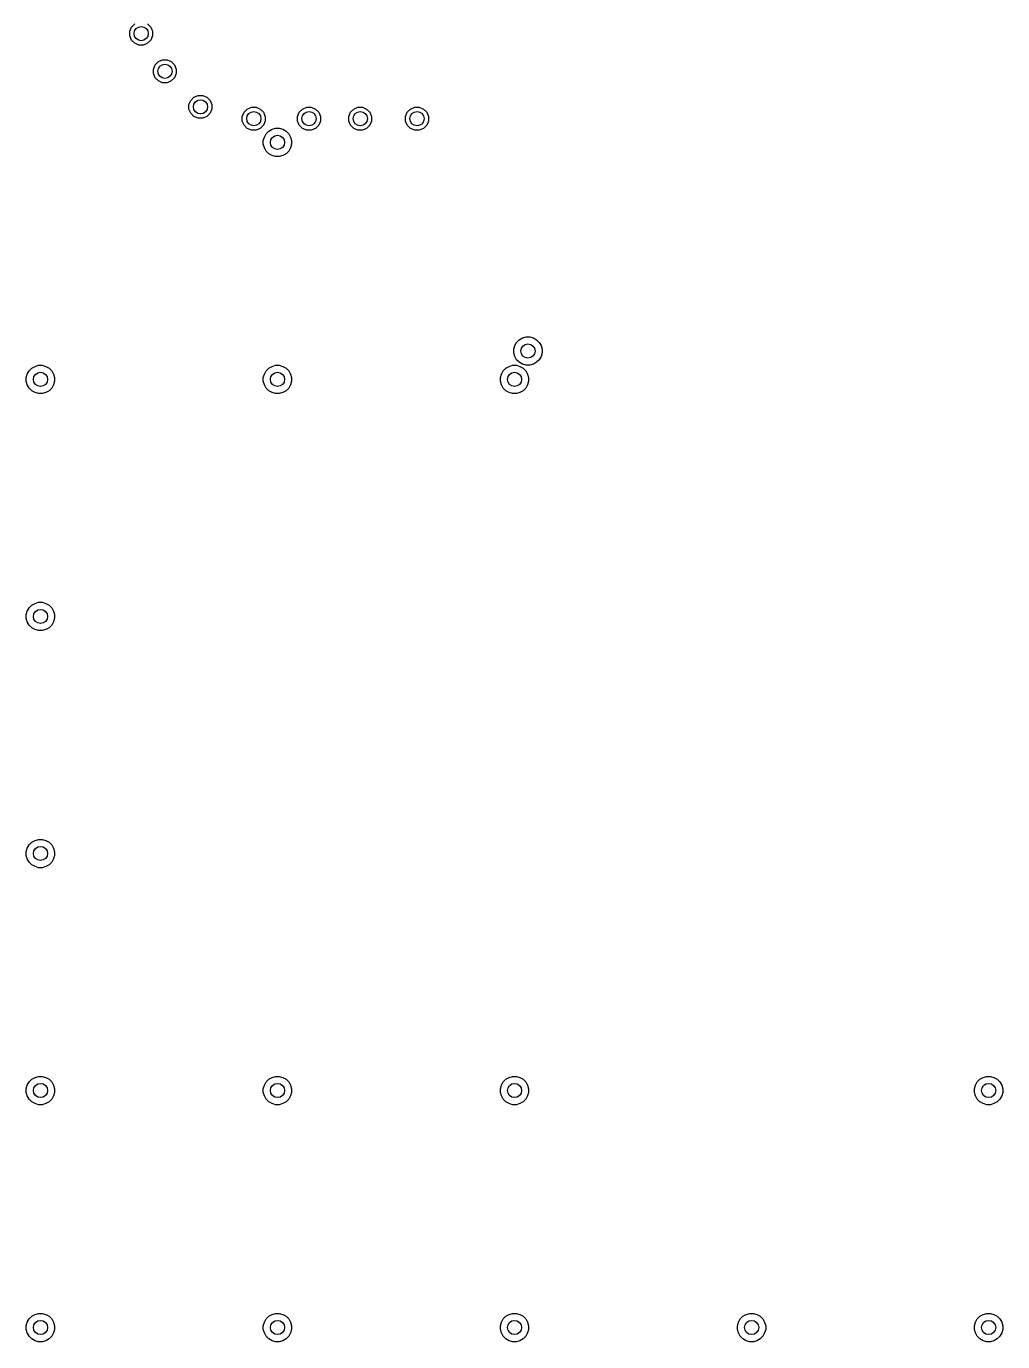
# Model space of a CAD drawing. Header units: inches. Extents: x 5.8 to 17.9, y -6.4 to -1.3.
# Drawn here: x 15.124 to 15.947, y -6.35 to -5.24 of the extents above; entities that cross this region are included whole.
import ezdxf

# ---------------------------------------------------------------- set-up
doc = ezdxf.new("R2010")
doc.units = ezdxf.units.IN
doc.header["$MEASUREMENT"] = 0
doc.layers.add('In2.Cu', color=33, linetype='CONTINUOUS', true_color=0xce7d2c)

msp = doc.modelspace()

# ---------------------------------------------------------------- linework, layer by layer
at = {"layer": 'In2.Cu', "linetype": 'CONTINUOUS'}
for p, q in [((15.2124, -5.2409), (15.2151, -5.2382)), ((15.226, -5.2382), (15.2287, -5.2409)), ((15.2109, -5.2445), (15.2124, -5.2409)), ((15.2109, -5.2483), (15.2109, -5.2445)), ((15.2124, -5.2519), (15.2109, -5.2483)), ((15.2287, -5.2409), (15.2302, -5.2445)), ((15.2302, -5.2483), (15.2287, -5.2519)), ((15.2302, -5.2445), (15.2302, -5.2483)), ((15.2151, -5.2546), (15.2124, -5.2519)), ((15.2186, -5.2561), (15.2151, -5.2546)), ((15.2225, -5.2561), (15.2186, -5.2561)), ((15.226, -5.2546), (15.2225, -5.2561)), ((15.2287, -5.2519), (15.226, -5.2546)), ((15.2324, -5.2728), (15.2351, -5.2701)), ((15.2351, -5.2701), (15.2386, -5.2686)), ((15.2386, -5.2686), (15.2425, -5.2686)), ((15.2425, -5.2686), (15.246, -5.2701)), ((15.246, -5.2701), (15.2487, -5.2728)), ((15.2309, -5.2763), (15.2324, -5.2728)), ((15.2309, -5.2802), (15.2309, -5.2763)), ((15.2324, -5.2837), (15.2309, -5.2802)), ((15.2487, -5.2728), (15.2502, -5.2763)), ((15.2502, -5.2802), (15.2487, -5.2837)), ((15.2502, -5.2763), (15.2502, -5.2802)), ((15.2351, -5.2864), (15.2324, -5.2837)), ((15.2386, -5.2879), (15.2351, -5.2864)), ((15.2425, -5.2879), (15.2386, -5.2879)), ((15.246, -5.2864), (15.2425, -5.2879)), ((15.2487, -5.2837), (15.246, -5.2864)), ((15.2609, -5.3063), (15.2624, -5.3028)), ((15.2624, -5.3028), (15.2651, -5.3001)), ((15.2651, -5.3001), (15.2686, -5.2986)), ((15.2686, -5.2986), (15.2725, -5.2986)), ((15.2725, -5.2986), (15.276, -5.3001)), ((15.276, -5.3001), (15.2787, -5.3028)), ((15.2787, -5.3028), (15.2802, -5.3063)), ((15.2609, -5.3102), (15.2609, -5.3063)), ((15.2624, -5.3137), (15.2609, -5.3102)), ((15.2651, -5.3164), (15.2624, -5.3137)), ((15.2787, -5.3137), (15.276, -5.3164)), ((15.2802, -5.3102), (15.2787, -5.3137)), ((15.2802, -5.3063), (15.2802, -5.3102)), ((15.3059, -5.3163), (15.3074, -5.3128)), ((15.3074, -5.3128), (15.3101, -5.3101)), ((15.3101, -5.3101), (15.3136, -5.3086)), ((15.3136, -5.3086), (15.3175, -5.3086)), ((15.3175, -5.3086), (15.321, -5.3101)), ((15.321, -5.3101), (15.3237, -5.3128)), ((15.3237, -5.3128), (15.3252, -5.3163)), ((15.3525, -5.3163), (15.354, -5.3128)), ((15.354, -5.3128), (15.3567, -5.3101)), ((15.3567, -5.3101), (15.3603, -5.3086)), ((15.3603, -5.3086), (15.3641, -5.3086)), ((15.3641, -5.3086), (15.3677, -5.3101)), ((15.3677, -5.3101), (15.3704, -5.3128)), ((15.3704, -5.3128), (15.3718, -5.3163)), ((15.3957, -5.3163), (15.3972, -5.3128)), ((15.3972, -5.3128), (15.3999, -5.3101)), ((15.3999, -5.3101), (15.4034, -5.3086)), ((15.4034, -5.3086), (15.4073, -5.3086)), ((15.4073, -5.3086), (15.4108, -5.3101)), ((15.4108, -5.3101), (15.4135, -5.3128)), ((15.4135, -5.3128), (15.415, -5.3163)), ((15.4436, -5.3163), (15.4451, -5.3128)), ((15.4451, -5.3128), (15.4478, -5.3101)), ((15.4478, -5.3101), (15.4514, -5.3086)), ((15.4514, -5.3086), (15.4552, -5.3086)), ((15.4552, -5.3086), (15.4588, -5.3101)), ((15.4588, -5.3101), (15.4615, -5.3128)), ((15.4615, -5.3128), (15.4629, -5.3163)), ((15.2686, -5.3179), (15.2651, -5.3164)), ((15.2725, -5.3179), (15.2686, -5.3179)), ((15.276, -5.3164), (15.2725, -5.3179)), ((15.3059, -5.3202), (15.3059, -5.3163)), ((15.3074, -5.3237), (15.3059, -5.3202)), ((15.3101, -5.3264), (15.3074, -5.3237)), ((15.3136, -5.3279), (15.3101, -5.3264)), ((15.321, -5.3264), (15.3175, -5.3279)), ((15.3237, -5.3237), (15.321, -5.3264)), ((15.3252, -5.3202), (15.3237, -5.3237)), ((15.3252, -5.3163), (15.3252, -5.3202)), ((15.3282, -5.3287), (15.331, -5.3272)), ((15.331, -5.3272), (15.334, -5.3263)), ((15.334, -5.3263), (15.3371, -5.3263)), ((15.3371, -5.3263), (15.3401, -5.3272)), ((15.3401, -5.3272), (15.3429, -5.3287)), ((15.3525, -5.3202), (15.3525, -5.3163)), ((15.354, -5.3237), (15.3525, -5.3202)), ((15.3567, -5.3264), (15.354, -5.3237)), ((15.3603, -5.3279), (15.3567, -5.3264)), ((15.3677, -5.3264), (15.3641, -5.3279)), ((15.3704, -5.3237), (15.3677, -5.3264)), ((15.3718, -5.3202), (15.3704, -5.3237)), ((15.3718, -5.3163), (15.3718, -5.3202)), ((15.3957, -5.3202), (15.3957, -5.3163)), ((15.3972, -5.3237), (15.3957, -5.3202)), ((15.3999, -5.3264), (15.3972, -5.3237)), ((15.4034, -5.3279), (15.3999, -5.3264)), ((15.4108, -5.3264), (15.4073, -5.3279)), ((15.4135, -5.3237), (15.4108, -5.3264)), ((15.415, -5.3202), (15.4135, -5.3237)), ((15.415, -5.3163), (15.415, -5.3202)), ((15.4436, -5.3202), (15.4436, -5.3163)), ((15.4451, -5.3237), (15.4436, -5.3202)), ((15.4478, -5.3264), (15.4451, -5.3237)), ((15.4514, -5.3279), (15.4478, -5.3264)), ((15.4588, -5.3264), (15.4552, -5.3279)), ((15.4615, -5.3237), (15.4588, -5.3264)), ((15.4629, -5.3202), (15.4615, -5.3237)), ((15.4629, -5.3163), (15.4629, -5.3202)), ((15.3175, -5.3279), (15.3136, -5.3279)), ((15.3236, -5.3367), (15.3245, -5.3337)), ((15.3236, -5.3398), (15.3236, -5.3367)), ((15.3245, -5.3337), (15.326, -5.3309)), ((15.326, -5.3309), (15.3282, -5.3287)), ((15.3429, -5.3287), (15.3451, -5.3309)), ((15.3451, -5.3309), (15.3466, -5.3337)), ((15.3466, -5.3337), (15.3475, -5.3367)), ((15.3475, -5.3367), (15.3475, -5.3398)), ((15.3641, -5.3279), (15.3603, -5.3279)), ((15.4073, -5.3279), (15.4034, -5.3279)), ((15.4552, -5.3279), (15.4514, -5.3279)), ((15.3245, -5.3428), (15.3236, -5.3398)), ((15.326, -5.3456), (15.3245, -5.3428)), ((15.3282, -5.3478), (15.326, -5.3456)), ((15.331, -5.3493), (15.3282, -5.3478)), ((15.334, -5.3502), (15.331, -5.3493)), ((15.3401, -5.3493), (15.3371, -5.3502)), ((15.3429, -5.3478), (15.3401, -5.3493)), ((15.3451, -5.3456), (15.3429, -5.3478)), ((15.3466, -5.3428), (15.3451, -5.3456)), ((15.3475, -5.3398), (15.3466, -5.3428)), ((15.3371, -5.3502), (15.334, -5.3502)), ((15.5373, -5.507), (15.5396, -5.5047)), ((15.5396, -5.5047), (15.5423, -5.5032)), ((15.5423, -5.5032), (15.5453, -5.5024)), ((15.5453, -5.5024), (15.5484, -5.5024)), ((15.5484, -5.5024), (15.5515, -5.5032)), ((15.5515, -5.5032), (15.5542, -5.5047)), ((15.5542, -5.5047), (15.5564, -5.507)), ((15.535, -5.5127), (15.5358, -5.5097)), ((15.535, -5.5158), (15.535, -5.5127)), ((15.5358, -5.5189), (15.535, -5.5158)), ((15.5358, -5.5097), (15.5373, -5.507)), ((15.5564, -5.507), (15.558, -5.5097)), ((15.558, -5.5097), (15.5588, -5.5127)), ((15.5588, -5.5158), (15.558, -5.5189)), ((15.5588, -5.5127), (15.5588, -5.5158)), ((15.1282, -5.5287), (15.131, -5.5272)), ((15.131, -5.5272), (15.134, -5.5263)), ((15.134, -5.5263), (15.1371, -5.5263)), ((15.1371, -5.5263), (15.1401, -5.5272)), ((15.1401, -5.5272), (15.1429, -5.5287)), ((15.3282, -5.5287), (15.331, -5.5272)), ((15.331, -5.5272), (15.334, -5.5263)), ((15.334, -5.5263), (15.3371, -5.5263)), ((15.3371, -5.5263), (15.3401, -5.5272)), ((15.3401, -5.5272), (15.3429, -5.5287)), ((15.5282, -5.5287), (15.531, -5.5272)), ((15.531, -5.5272), (15.534, -5.5263)), ((15.534, -5.5263), (15.5371, -5.5263)), ((15.5373, -5.5216), (15.5358, -5.5189)), ((15.5371, -5.5263), (15.5401, -5.5272)), ((15.5396, -5.5238), (15.5373, -5.5216)), ((15.5423, -5.5254), (15.5396, -5.5238)), ((15.5401, -5.5272), (15.5429, -5.5287)), ((15.5453, -5.5262), (15.5423, -5.5254)), ((15.5484, -5.5262), (15.5453, -5.5262)), ((15.5515, -5.5254), (15.5484, -5.5262)), ((15.5542, -5.5238), (15.5515, -5.5254)), ((15.5564, -5.5216), (15.5542, -5.5238)), ((15.558, -5.5189), (15.5564, -5.5216)), ((15.1236, -5.5367), (15.1245, -5.5337)), ((15.1236, -5.5398), (15.1236, -5.5367)), ((15.1245, -5.5337), (15.126, -5.5309)), ((15.126, -5.5309), (15.1282, -5.5287)), ((15.1429, -5.5287), (15.1451, -5.5309)), ((15.1451, -5.5309), (15.1466, -5.5337)), ((15.1466, -5.5337), (15.1475, -5.5367)), ((15.1475, -5.5367), (15.1475, -5.5398)), ((15.3236, -5.5367), (15.3245, -5.5337)), ((15.3236, -5.5398), (15.3236, -5.5367)), ((15.3245, -5.5337), (15.326, -5.5309)), ((15.326, -5.5309), (15.3282, -5.5287)), ((15.3429, -5.5287), (15.3451, -5.5309)), ((15.3451, -5.5309), (15.3466, -5.5337)), ((15.3466, -5.5337), (15.3475, -5.5367)), ((15.3475, -5.5367), (15.3475, -5.5398)), ((15.5236, -5.5367), (15.5245, -5.5337)), ((15.5236, -5.5398), (15.5236, -5.5367)), ((15.5245, -5.5337), (15.526, -5.5309)), ((15.526, -5.5309), (15.5282, -5.5287)), ((15.5429, -5.5287), (15.5451, -5.5309)), ((15.5451, -5.5309), (15.5466, -5.5337)), ((15.5466, -5.5337), (15.5475, -5.5367)), ((15.5475, -5.5367), (15.5475, -5.5398)), ((15.1245, -5.5428), (15.1236, -5.5398)), ((15.126, -5.5456), (15.1245, -5.5428)), ((15.1282, -5.5478), (15.126, -5.5456)), ((15.131, -5.5493), (15.1282, -5.5478)), ((15.134, -5.5502), (15.131, -5.5493)), ((15.1401, -5.5493), (15.1371, -5.5502)), ((15.1429, -5.5478), (15.1401, -5.5493)), ((15.1451, -5.5456), (15.1429, -5.5478)), ((15.1466, -5.5428), (15.1451, -5.5456)), ((15.1475, -5.5398), (15.1466, -5.5428)), ((15.3245, -5.5428), (15.3236, -5.5398)), ((15.326, -5.5456), (15.3245, -5.5428)), ((15.3282, -5.5478), (15.326, -5.5456)), ((15.331, -5.5493), (15.3282, -5.5478)), ((15.334, -5.5502), (15.331, -5.5493)), ((15.3401, -5.5493), (15.3371, -5.5502)), ((15.3429, -5.5478), (15.3401, -5.5493)), ((15.3451, -5.5456), (15.3429, -5.5478)), ((15.3466, -5.5428), (15.3451, -5.5456)), ((15.3475, -5.5398), (15.3466, -5.5428)), ((15.5245, -5.5428), (15.5236, -5.5398)), ((15.526, -5.5456), (15.5245, -5.5428)), ((15.5282, -5.5478), (15.526, -5.5456)), ((15.531, -5.5493), (15.5282, -5.5478)), ((15.534, -5.5502), (15.531, -5.5493)), ((15.5401, -5.5493), (15.5371, -5.5502)), ((15.5429, -5.5478), (15.5401, -5.5493)), ((15.5451, -5.5456), (15.5429, -5.5478)), ((15.5466, -5.5428), (15.5451, -5.5456)), ((15.5475, -5.5398), (15.5466, -5.5428)), ((15.1371, -5.5502), (15.134, -5.5502)), ((15.3371, -5.5502), (15.334, -5.5502)), ((15.5371, -5.5502), (15.534, -5.5502)), ((15.131, -5.7272), (15.134, -5.7263)), ((15.134, -5.7263), (15.1371, -5.7263)), ((15.1371, -5.7263), (15.1401, -5.7272)), ((15.1236, -5.7367), (15.1245, -5.7337)), ((15.1236, -5.7398), (15.1236, -5.7367)), ((15.1245, -5.7337), (15.126, -5.7309)), ((15.126, -5.7309), (15.1282, -5.7287)), ((15.1282, -5.7287), (15.131, -5.7272)), ((15.1401, -5.7272), (15.1429, -5.7287)), ((15.1429, -5.7287), (15.1451, -5.7309)), ((15.1451, -5.7309), (15.1466, -5.7337)), ((15.1466, -5.7337), (15.1475, -5.7367)), ((15.1475, -5.7367), (15.1475, -5.7398)), ((15.1245, -5.7428), (15.1236, -5.7398)), ((15.126, -5.7456), (15.1245, -5.7428)), ((15.1282, -5.7478), (15.126, -5.7456)), ((15.131, -5.7493), (15.1282, -5.7478)), ((15.1429, -5.7478), (15.1401, -5.7493)), ((15.1451, -5.7456), (15.1429, -5.7478)), ((15.1466, -5.7428), (15.1451, -5.7456)), ((15.1475, -5.7398), (15.1466, -5.7428)), ((15.134, -5.7502), (15.131, -5.7493)), ((15.1371, -5.7502), (15.134, -5.7502)), ((15.1401, -5.7493), (15.1371, -5.7502)), ((15.131, -5.9272), (15.134, -5.9263)), ((15.134, -5.9263), (15.1371, -5.9263)), ((15.1371, -5.9263), (15.1401, -5.9272)), ((15.1236, -5.9367), (15.1245, -5.9337)), ((15.1236, -5.9398), (15.1236, -5.9367)), ((15.1245, -5.9337), (15.126, -5.9309)), ((15.126, -5.9309), (15.1282, -5.9287)), ((15.1282, -5.9287), (15.131, -5.9272)), ((15.1401, -5.9272), (15.1429, -5.9287)), ((15.1429, -5.9287), (15.1451, -5.9309)), ((15.1451, -5.9309), (15.1466, -5.9337)), ((15.1466, -5.9337), (15.1475, -5.9367)), ((15.1475, -5.9367), (15.1475, -5.9398)), ((15.1245, -5.9428), (15.1236, -5.9398)), ((15.126, -5.9456), (15.1245, -5.9428)), ((15.1282, -5.9478), (15.126, -5.9456)), ((15.131, -5.9493), (15.1282, -5.9478)), ((15.1429, -5.9478), (15.1401, -5.9493)), ((15.1451, -5.9456), (15.1429, -5.9478)), ((15.1466, -5.9428), (15.1451, -5.9456)), ((15.1475, -5.9398), (15.1466, -5.9428)), ((15.134, -5.9502), (15.131, -5.9493)), ((15.1371, -5.9502), (15.134, -5.9502)), ((15.1401, -5.9493), (15.1371, -5.9502)), ((15.131, -6.1272), (15.134, -6.1263)), ((15.134, -6.1263), (15.1371, -6.1263)), ((15.1371, -6.1263), (15.1401, -6.1272)), ((15.331, -6.1272), (15.334, -6.1263)), ((15.334, -6.1263), (15.3371, -6.1263)), ((15.3371, -6.1263), (15.3401, -6.1272)), ((15.531, -6.1272), (15.534, -6.1263)), ((15.534, -6.1263), (15.5371, -6.1263)), ((15.5371, -6.1263), (15.5401, -6.1272)), ((15.931, -6.1272), (15.934, -6.1263)), ((15.934, -6.1263), (15.9371, -6.1263)), ((15.9371, -6.1263), (15.9401, -6.1272)), ((15.1236, -6.1367), (15.1245, -6.1337)), ((15.1236, -6.1398), (15.1236, -6.1367)), ((15.1245, -6.1337), (15.126, -6.1309)), ((15.126, -6.1309), (15.1282, -6.1287)), ((15.1282, -6.1287), (15.131, -6.1272)), ((15.1401, -6.1272), (15.1429, -6.1287)), ((15.1429, -6.1287), (15.1451, -6.1309)), ((15.1451, -6.1309), (15.1466, -6.1337)), ((15.1466, -6.1337), (15.1475, -6.1367)), ((15.1475, -6.1367), (15.1475, -6.1398)), ((15.3236, -6.1367), (15.3245, -6.1337)), ((15.3236, -6.1398), (15.3236, -6.1367)), ((15.3245, -6.1337), (15.326, -6.1309)), ((15.326, -6.1309), (15.3282, -6.1287)), ((15.3282, -6.1287), (15.331, -6.1272)), ((15.3401, -6.1272), (15.3429, -6.1287)), ((15.3429, -6.1287), (15.3451, -6.1309)), ((15.3451, -6.1309), (15.3466, -6.1337)), ((15.3466, -6.1337), (15.3475, -6.1367)), ((15.3475, -6.1367), (15.3475, -6.1398)), ((15.5236, -6.1367), (15.5245, -6.1337)), ((15.5236, -6.1398), (15.5236, -6.1367)), ((15.5245, -6.1337), (15.526, -6.1309)), ((15.526, -6.1309), (15.5282, -6.1287)), ((15.5282, -6.1287), (15.531, -6.1272)), ((15.5401, -6.1272), (15.5429, -6.1287)), ((15.5429, -6.1287), (15.5451, -6.1309)), ((15.5451, -6.1309), (15.5466, -6.1337)), ((15.5466, -6.1337), (15.5475, -6.1367)), ((15.5475, -6.1367), (15.5475, -6.1398)), ((15.9236, -6.1367), (15.9245, -6.1337)), ((15.9236, -6.1398), (15.9236, -6.1367)), ((15.9245, -6.1337), (15.926, -6.1309)), ((15.926, -6.1309), (15.9282, -6.1287)), ((15.9282, -6.1287), (15.931, -6.1272)), ((15.9401, -6.1272), (15.9429, -6.1287)), ((15.9429, -6.1287), (15.9451, -6.1309)), ((15.9451, -6.1309), (15.9466, -6.1337)), ((15.9466, -6.1337), (15.9475, -6.1367)), ((15.9475, -6.1367), (15.9475, -6.1398)), ((15.1245, -6.1428), (15.1236, -6.1398)), ((15.126, -6.1456), (15.1245, -6.1428)), ((15.1282, -6.1478), (15.126, -6.1456)), ((15.131, -6.1493), (15.1282, -6.1478)), ((15.1429, -6.1478), (15.1401, -6.1493)), ((15.1451, -6.1456), (15.1429, -6.1478)), ((15.1466, -6.1428), (15.1451, -6.1456)), ((15.1475, -6.1398), (15.1466, -6.1428)), ((15.3245, -6.1428), (15.3236, -6.1398)), ((15.326, -6.1456), (15.3245, -6.1428)), ((15.3282, -6.1478), (15.326, -6.1456)), ((15.331, -6.1493), (15.3282, -6.1478)), ((15.3429, -6.1478), (15.3401, -6.1493)), ((15.3451, -6.1456), (15.3429, -6.1478)), ((15.3466, -6.1428), (15.3451, -6.1456)), ((15.3475, -6.1398), (15.3466, -6.1428)), ((15.5245, -6.1428), (15.5236, -6.1398)), ((15.526, -6.1456), (15.5245, -6.1428)), ((15.5282, -6.1478), (15.526, -6.1456)), ((15.531, -6.1493), (15.5282, -6.1478)), ((15.5429, -6.1478), (15.5401, -6.1493)), ((15.5451, -6.1456), (15.5429, -6.1478)), ((15.5466, -6.1428), (15.5451, -6.1456)), ((15.5475, -6.1398), (15.5466, -6.1428)), ((15.9245, -6.1428), (15.9236, -6.1398)), ((15.926, -6.1456), (15.9245, -6.1428)), ((15.9282, -6.1478), (15.926, -6.1456)), ((15.931, -6.1493), (15.9282, -6.1478)), ((15.9429, -6.1478), (15.9401, -6.1493)), ((15.9451, -6.1456), (15.9429, -6.1478)), ((15.9466, -6.1428), (15.9451, -6.1456)), ((15.9475, -6.1398), (15.9466, -6.1428)), ((15.134, -6.1502), (15.131, -6.1493)), ((15.1371, -6.1502), (15.134, -6.1502)), ((15.1401, -6.1493), (15.1371, -6.1502)), ((15.334, -6.1502), (15.331, -6.1493)), ((15.3371, -6.1502), (15.334, -6.1502)), ((15.3401, -6.1493), (15.3371, -6.1502)), ((15.534, -6.1502), (15.531, -6.1493)), ((15.5371, -6.1502), (15.534, -6.1502)), ((15.5401, -6.1493), (15.5371, -6.1502)), ((15.934, -6.1502), (15.931, -6.1493)), ((15.9371, -6.1502), (15.934, -6.1502)), ((15.9401, -6.1493), (15.9371, -6.1502)), ((15.1236, -6.3367), (15.1245, -6.3337)), ((15.1236, -6.3398), (15.1236, -6.3367)), ((15.1245, -6.3337), (15.126, -6.3309)), ((15.126, -6.3309), (15.1282, -6.3287)), ((15.1282, -6.3287), (15.131, -6.3272)), ((15.131, -6.3272), (15.134, -6.3263)), ((15.134, -6.3263), (15.1371, -6.3263)), ((15.1371, -6.3263), (15.1401, -6.3272)), ((15.1401, -6.3272), (15.1429, -6.3287)), ((15.1429, -6.3287), (15.1451, -6.3309)), ((15.1451, -6.3309), (15.1466, -6.3337)), ((15.1466, -6.3337), (15.1475, -6.3367)), ((15.1475, -6.3367), (15.1475, -6.3398)), ((15.3236, -6.3367), (15.3245, -6.3337)), ((15.3236, -6.3398), (15.3236, -6.3367)), ((15.3245, -6.3337), (15.326, -6.3309)), ((15.326, -6.3309), (15.3282, -6.3287)), ((15.3282, -6.3287), (15.331, -6.3272)), ((15.331, -6.3272), (15.334, -6.3263)), ((15.334, -6.3263), (15.3371, -6.3263)), ((15.3371, -6.3263), (15.3401, -6.3272)), ((15.3401, -6.3272), (15.3429, -6.3287)), ((15.3429, -6.3287), (15.3451, -6.3309)), ((15.3451, -6.3309), (15.3466, -6.3337)), ((15.3466, -6.3337), (15.3475, -6.3367)), ((15.3475, -6.3367), (15.3475, -6.3398)), ((15.5236, -6.3367), (15.5245, -6.3337)), ((15.5236, -6.3398), (15.5236, -6.3367)), ((15.5245, -6.3337), (15.526, -6.3309)), ((15.526, -6.3309), (15.5282, -6.3287)), ((15.5282, -6.3287), (15.531, -6.3272)), ((15.531, -6.3272), (15.534, -6.3263)), ((15.534, -6.3263), (15.5371, -6.3263)), ((15.5371, -6.3263), (15.5401, -6.3272)), ((15.5401, -6.3272), (15.5429, -6.3287)), ((15.5429, -6.3287), (15.5451, -6.3309)), ((15.5451, -6.3309), (15.5466, -6.3337)), ((15.5466, -6.3337), (15.5475, -6.3367)), ((15.5475, -6.3367), (15.5475, -6.3398)), ((15.7236, -6.3367), (15.7245, -6.3337)), ((15.7236, -6.3398), (15.7236, -6.3367)), ((15.7245, -6.3337), (15.726, -6.3309)), ((15.726, -6.3309), (15.7282, -6.3287)), ((15.7282, -6.3287), (15.731, -6.3272)), ((15.731, -6.3272), (15.734, -6.3263)), ((15.734, -6.3263), (15.7371, -6.3263)), ((15.7371, -6.3263), (15.7401, -6.3272)), ((15.7401, -6.3272), (15.7429, -6.3287)), ((15.7429, -6.3287), (15.7451, -6.3309)), ((15.7451, -6.3309), (15.7466, -6.3337)), ((15.7466, -6.3337), (15.7475, -6.3367)), ((15.7475, -6.3367), (15.7475, -6.3398)), ((15.9236, -6.3367), (15.9245, -6.3337)), ((15.9236, -6.3398), (15.9236, -6.3367)), ((15.9245, -6.3337), (15.926, -6.3309)), ((15.926, -6.3309), (15.9282, -6.3287)), ((15.9282, -6.3287), (15.931, -6.3272)), ((15.931, -6.3272), (15.934, -6.3263)), ((15.934, -6.3263), (15.9371, -6.3263)), ((15.9371, -6.3263), (15.9401, -6.3272)), ((15.9401, -6.3272), (15.9429, -6.3287)), ((15.9429, -6.3287), (15.9451, -6.3309)), ((15.9451, -6.3309), (15.9466, -6.3337)), ((15.9466, -6.3337), (15.9475, -6.3367)), ((15.9475, -6.3367), (15.9475, -6.3398)), ((15.1245, -6.3428), (15.1236, -6.3398)), ((15.126, -6.3456), (15.1245, -6.3428)), ((15.1282, -6.3478), (15.126, -6.3456)), ((15.131, -6.3493), (15.1282, -6.3478)), ((15.1429, -6.3478), (15.1401, -6.3493)), ((15.1451, -6.3456), (15.1429, -6.3478)), ((15.1466, -6.3428), (15.1451, -6.3456)), ((15.1475, -6.3398), (15.1466, -6.3428)), ((15.3245, -6.3428), (15.3236, -6.3398)), ((15.326, -6.3456), (15.3245, -6.3428)), ((15.3282, -6.3478), (15.326, -6.3456)), ((15.331, -6.3493), (15.3282, -6.3478)), ((15.3429, -6.3478), (15.3401, -6.3493)), ((15.3451, -6.3456), (15.3429, -6.3478)), ((15.3466, -6.3428), (15.3451, -6.3456)), ((15.3475, -6.3398), (15.3466, -6.3428)), ((15.5245, -6.3428), (15.5236, -6.3398)), ((15.526, -6.3456), (15.5245, -6.3428)), ((15.5282, -6.3478), (15.526, -6.3456)), ((15.531, -6.3493), (15.5282, -6.3478)), ((15.5429, -6.3478), (15.5401, -6.3493)), ((15.5451, -6.3456), (15.5429, -6.3478)), ((15.5466, -6.3428), (15.5451, -6.3456)), ((15.5475, -6.3398), (15.5466, -6.3428)), ((15.7245, -6.3428), (15.7236, -6.3398)), ((15.726, -6.3456), (15.7245, -6.3428)), ((15.7282, -6.3478), (15.726, -6.3456)), ((15.731, -6.3493), (15.7282, -6.3478)), ((15.7429, -6.3478), (15.7401, -6.3493)), ((15.7451, -6.3456), (15.7429, -6.3478)), ((15.7466, -6.3428), (15.7451, -6.3456)), ((15.7475, -6.3398), (15.7466, -6.3428)), ((15.9245, -6.3428), (15.9236, -6.3398)), ((15.926, -6.3456), (15.9245, -6.3428)), ((15.9282, -6.3478), (15.926, -6.3456)), ((15.931, -6.3493), (15.9282, -6.3478)), ((15.9429, -6.3478), (15.9401, -6.3493)), ((15.9451, -6.3456), (15.9429, -6.3478)), ((15.9466, -6.3428), (15.9451, -6.3456)), ((15.9475, -6.3398), (15.9466, -6.3428)), ((15.134, -6.3502), (15.131, -6.3493)), ((15.1371, -6.3502), (15.134, -6.3502)), ((15.1401, -6.3493), (15.1371, -6.3502)), ((15.334, -6.3502), (15.331, -6.3493)), ((15.3371, -6.3502), (15.334, -6.3502)), ((15.3401, -6.3493), (15.3371, -6.3502)), ((15.534, -6.3502), (15.531, -6.3493)), ((15.5371, -6.3502), (15.534, -6.3502)), ((15.5401, -6.3493), (15.5371, -6.3502)), ((15.734, -6.3502), (15.731, -6.3493)), ((15.7371, -6.3502), (15.734, -6.3502)), ((15.7401, -6.3493), (15.7371, -6.3502)), ((15.934, -6.3502), (15.931, -6.3493)), ((15.9371, -6.3502), (15.934, -6.3502)), ((15.9401, -6.3493), (15.9371, -6.3502))]:
    msp.add_line(p, q, dxfattribs=at)
at = {"layer": 'In2.Cu'}
for centre, radius in [((15.2206, -5.2464), 0.006), ((15.2406, -5.2782), 0.006), ((15.2706, -5.3082), 0.006), ((15.3156, -5.3182), 0.006), ((15.3622, -5.3182), 0.006), ((15.4054, -5.3182), 0.006), ((15.4533, -5.3182), 0.006), ((15.3356, -5.3382), 0.00598), ((15.5469, -5.5143), 0.006), ((15.1356, -5.5382), 0.00598), ((15.3356, -5.5382), 0.00598), ((15.5356, -5.5382), 0.00598), ((15.1356, -5.7382), 0.00598), ((15.1356, -5.9382), 0.00598), ((15.1356, -6.1382), 0.00598), ((15.3356, -6.1382), 0.00598), ((15.5356, -6.1382), 0.00598), ((15.9356, -6.1382), 0.00598), ((15.1356, -6.3382), 0.00598), ((15.3356, -6.3382), 0.00598), ((15.5356, -6.3382), 0.00598), ((15.7356, -6.3382), 0.00598), ((15.9356, -6.3382), 0.00598)]:
    msp.add_circle(centre, radius, dxfattribs=at)

doc.saveas('drawing.dxf')
